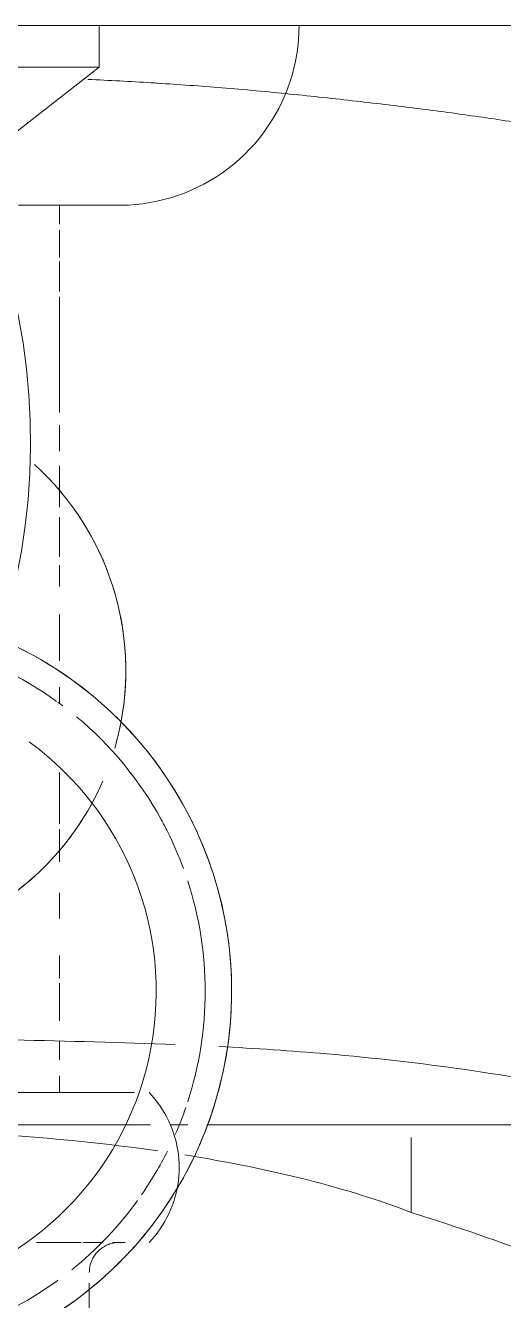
# Model space of a CAD drawing. Header units: millimetres. Extents: x -4000 to 187956, y -58990 to 162485.
# Drawn here: x 159607.6 to 159643.7, y 1802.1 to 1898.5 of the extents above; entities that cross this region are included whole.
import ezdxf

# ---------------------------------------------------------------- set-up
doc = ezdxf.new("R2010")
doc.units = ezdxf.units.MM
doc.layers.add('P-SANR-FIXT', color=6, linetype='Continuous', lineweight=9)

# ---------------------------------------------------------------- blocks, each defined once
blk = doc.blocks.new('C307 - C307-V896-FFS - TANG 1')
at = {"layer": 'P-SANR-FIXT', "color": 254}
for p, q in [((-18.24, 105.726), (-18.24, 95.069)), ((-18.335, 93.596), (-18.311, 93.683)), ((-23.212, 91.475), (-23.001, 91.726)), ((-23.001, 91.726), (-22.779, 91.969)), ((-22.779, 91.969), (-22.768, 91.981)), ((-23.951, 90.392), (-23.783, 90.673)), ((-23.783, 90.673), (-23.603, 90.948)), ((-23.603, 90.948), (-23.413, 91.216)), ((-23.413, 91.216), (-23.212, 91.475)), ((-24.388, 89.509), (-24.254, 89.809)), ((-24.254, 89.809), (-24.109, 90.103)), ((-24.109, 90.103), (-23.951, 90.392)), ((-24.715, 88.581), (-24.618, 88.895)), ((-24.618, 88.895), (-24.509, 89.204)), ((-24.509, 89.204), (-24.388, 89.509)), ((-24.929, 87.62), (-24.87, 87.943)), ((-24.87, 87.943), (-24.799, 88.264)), ((-24.799, 88.264), (-24.715, 88.581)), ((-25.007, 86.968), (-24.974, 87.295)), ((-24.974, 87.295), (-24.929, 87.62)), ((-45.612, 83.089), (-73.045, 83.089)), ((-27.158, 83.089), (-45.612, 83.089)), ((-24.393, 83.089), (-25.682, 83.089)), ((-20.059, 83.089), (-22.823, 83.089)), ((-8.258, 83.089), (-20.059, 83.089)), ((-15.976, 36.418), (-15.976, 33.272)), ((-15.976, 32.174), (-15.976, 30.203)), ((-15.976, 29.239), (-15.976, 20.497)), ((-15.976, 20.098), (-15.976, 17.832)), ((-15.976, 17.532), (-15.976, 15.478)), ((-15.976, 15.009), (-15.976, 13.585)), ((-22.276, 13.469), (-21.736, 13.529)), ((-21.736, 13.529), (-21.194, 13.567)), ((-20.651, 13.584), (-20.504, 13.585)), ((-20.504, 13.585), (-20.487, 13.585)), ((-20.477, 13.585), (-20.503, 13.585)), ((-20.487, 13.585), (-20.438, 13.585)), ((-20.419, 13.585), (-20.477, 13.585)), ((-20.438, 13.585), (-20.356, 13.585)), ((-20.329, 13.585), (-20.419, 13.585)), ((-20.356, 13.585), (-20.242, 13.585)), ((-20.206, 13.585), (-20.329, 13.585)), ((-20.242, 13.585), (-20.095, 13.585)), ((-20.05, 13.585), (-20.206, 13.585)), ((-20.095, 13.585), (-19.916, 13.585)), ((-19.862, 13.585), (-20.05, 13.585)), ((-19.916, 13.585), (-19.705, 13.585)), ((-19.643, 13.585), (-19.862, 13.585)), ((-19.705, 13.585), (-19.463, 13.585)), ((-19.392, 13.585), (-19.643, 13.585)), ((-19.463, 13.585), (-19.19, 13.585)), ((-19.11, 13.585), (-19.392, 13.585)), ((-19.19, 13.585), (-18.885, 13.585)), ((-18.798, 13.585), (-19.11, 13.585)), ((-18.885, 13.585), (-18.551, 13.585)), ((-18.456, 13.585), (-18.798, 13.585)), ((-18.551, 13.585), (-18.187, 13.585)), ((-18.084, 13.585), (-18.456, 13.585)), ((-18.187, 13.585), (-17.794, 13.585)), ((-17.683, 13.585), (-18.084, 13.585)), ((-17.794, 13.585), (-17.372, 13.585)), ((-17.253, 13.585), (-17.683, 13.585)), ((-17.372, 13.585), (-16.923, 13.585)), ((-16.797, 13.585), (-17.253, 13.585)), ((-16.923, 13.585), (-16.446, 13.585)), ((-16.313, 13.585), (-16.797, 13.585)), ((-16.446, 13.585), (-15.943, 13.585)), ((-15.803, 13.585), (-16.313, 13.585)), ((-15.976, 13.585), (-13.154, 13.585)), ((-15.943, 13.585), (-15.415, 13.585)), ((-15.268, 13.585), (-15.803, 13.585)), ((-15.415, 13.585), (-14.862, 13.585)), ((-14.709, 13.585), (-15.268, 13.585)), ((-14.862, 13.585), (-14.285, 13.585)), ((-14.126, 13.585), (-14.709, 13.585)), ((-14.285, 13.585), (-13.686, 13.585)), ((-13.52, 13.585), (-14.126, 13.585)), ((-13.686, 13.585), (-13.064, 13.585)), ((-12.893, 13.585), (-13.52, 13.585)), ((-25.929, 12.455), (-25.426, 12.662)), ((-25.426, 12.662), (-24.916, 12.848)), ((-24.916, 12.848), (-24.399, 13.015)), ((-24.399, 13.015), (-23.875, 13.16)), ((-23.875, 13.16), (-23.346, 13.284)), ((-23.346, 13.284), (-22.813, 13.387)), ((-27.844, 11.431), (-27.381, 11.716)), ((-27.381, 11.716), (-26.907, 11.981)), ((-26.907, 11.981), (-26.423, 12.228)), ((-26.423, 12.228), (-25.929, 12.455)), ((-29.16, 10.47), (-28.734, 10.808)), ((-28.734, 10.808), (-28.295, 11.129)), ((-28.295, 11.129), (-27.844, 11.431)), ((-30.351, 9.359), (-29.969, 9.745)), ((-29.969, 9.745), (-29.571, 10.116)), ((-29.571, 10.116), (-29.16, 10.47)), ((-31.067, 8.542), (-30.717, 8.958)), ((-30.717, 8.958), (-30.351, 9.359)), ((-31.716, 7.671), (-31.4, 8.113)), ((-31.4, 8.113), (-31.067, 8.542)), ((-32.554, 6.273), (-32.293, 6.75)), ((-32.293, 6.75), (-32.014, 7.216)), ((-32.014, 7.216), (-31.716, 7.671)), ((-33.016, 5.29), (-32.795, 5.786)), ((-32.795, 5.786), (-32.554, 6.273)), ((-33.56, 3.754), (-33.399, 4.273)), ((-33.399, 4.273), (-33.218, 4.786)), ((-33.818, 2.699), (-33.699, 3.229)), ((-33.991, 1.626), (-33.915, 2.164)), ((-33.915, 2.164), (-33.818, 2.699)), ((-34.078, 0.543), (-34.045, 1.086)), ((-34.045, 1.086), (-33.991, 1.626)), ((-34.089, 0), (-34.078, 0.543)), ((-34.089, 0), (-29.522, 0)), ((-29.34, 0), (-17.044, 0)), ((-17.044, 0), (-13.657, 0))]:
    blk.add_line(p, q, dxfattribs=at)
at = {"layer": 'P-SANR-FIXT', "color": 90}
for p, q in [((-18.311, 93.683), (-18.29, 93.772)), ((-18.249, 94.04), (-18.243, 94.13)), ((-19.011, 92.543), (-18.944, 92.604)), ((-18.818, 92.734), (-18.759, 92.803)), ((-18.759, 92.803), (-18.703, 92.874)), ((-18.703, 92.874), (-18.649, 92.947)), ((-18.649, 92.947), (-18.599, 93.022)), ((-18.507, 93.178), (-18.466, 93.259)), ((-18.466, 93.259), (-18.428, 93.341)), ((-20.953, 91.981), (-20.019, 91.981)), ((-20.953, 91.981), (-20.019, 91.981)), ((-20.504, 91.981), (-20.413, 91.983)), ((-20.413, 91.983), (-20.323, 91.988)), ((-20.323, 91.988), (-20.233, 91.997)), ((-20.233, 91.997), (-20.143, 92.01)), ((-20.143, 92.01), (-20.054, 92.026)), ((-20.054, 92.026), (-19.966, 92.046)), ((-19.792, 92.096), (-19.706, 92.126)), ((-19.249, 91.981), (-17.753, 91.981)), ((-19.225, 92.377), (-19.152, 92.429)), ((-17.634, 91.981), (-14.262, 91.981)), ((-17.634, 91.981), (-14.262, 91.981)), ((-25.026, 86.641), (-25.007, 86.968)), ((-25.032, 86.312), (-25.026, 86.641)), ((-25.025, 85.984), (-25.032, 86.312)), ((-25.005, 85.657), (-25.025, 85.984)), ((-24.972, 85.33), (-25.005, 85.657)), ((-24.926, 85.005), (-24.972, 85.33)), ((-24.867, 84.682), (-24.926, 85.005)), ((-24.795, 84.362), (-24.867, 84.682)), ((-24.71, 84.045), (-24.795, 84.362)), ((-24.613, 83.731), (-24.71, 84.045)), ((-24.406, 83.089), (-25.692, 83.089)), ((-24.503, 83.422), (-24.613, 83.731)), ((-24.381, 83.117), (-24.503, 83.422)), ((-24.247, 82.817), (-24.381, 83.117)), ((-15.507, 83.089), (-22.855, 83.089)), ((-8.242, 83.089), (-15.079, 83.089)), ((-24.101, 82.523), (-24.247, 82.817)), ((-23.943, 82.235), (-24.101, 82.523)), ((-23.774, 81.954), (-23.943, 82.235)), ((-23.594, 81.68), (-23.774, 81.954)), ((-22.99, 80.903), (-23.201, 81.153)), ((-22.768, 80.66), (-22.99, 80.903)), ((-21.654, 80.66), (-18.63, 80.66)), ((-21.654, 80.66), (-13.383, 80.66)), ((-18.42, 80.66), (-16.729, 80.66)), ((-16.729, 80.66), (-13.735, 80.66)), ((-15.976, 80.66), (-15.976, 79.395)), ((-14.759, 80.66), (-15.976, 80.66)), ((-11.296, 80.66), (-15.976, 80.66)), ((-15.976, 78.191), (-15.976, 76.778)), ((-15.976, 75.238), (-15.976, 72.389)), ((-15.976, 72.015), (-15.976, 70.284)), ((-15.976, 67.495), (-15.976, 65.552)), ((-15.976, 63.203), (-15.976, 60.74)), ((-15.976, 60.332), (-15.976, 56.458)), ((-15.976, 51.283), (-15.976, 50.011)), ((-15.976, 48.012), (-15.976, 44.516)), ((-15.976, 42.403), (-15.976, 40.802)), ((-15.976, 40.17), (-15.976, 37.168)), ((-21.194, 13.567), (-20.651, 13.584)), ((-15.976, 13.585), (-13.283, 13.585)), ((-22.813, 13.387), (-22.276, 13.469)), ((-33.218, 4.786), (-33.016, 5.29)), ((-33.699, 3.229), (-33.56, 3.754)), ((-34.089, 0), (-29.522, 0)), ((-29.34, 0), (-25.777, 0)), ((-23.519, 0), (-25, 0)), ((-23.519, 0), (-25, 0)), ((-24.104, 0), (-22.398, 0)), ((-21.651, 0), (-23.463, 0)), ((-21.651, 0), (-23.463, 0)), ((-21.156, 0), (-17.823, 0)), ((-17.678, 0), (-20.662, 0)), ((-17.678, 0), (-20.662, 0)), ((-13.492, 0), (-17.103, 0)), ((-13.492, 0), (-17.103, 0)), ((-17.044, 0), (-13.657, 0)), ((-13.657, 0), (-10.568, 0))]:
    blk.add_line(p, q, dxfattribs=at)
at = {"layer": 'P-SANR-FIXT', "color": 253}
for p, q in [((-42.56, 84.052), (-42.56, 89.707)), ((-42.56, 83.089), (-76.707, 83.089)), ((-27.134, 83.089), (-42.56, 83.089)), ((-13.418, 3.149), (-18.977, 3.149))]:
    blk.add_line(p, q, dxfattribs=at)
at = {"layer": 'P-SANR-FIXT', "color": 250}
for p, q in [((-11.5, 9), (-18.977, 3.149)), ((-18.977, 3.149), (-18.977, 0)), ((0, 3.149), (-18.977, 3.149)), ((-18.977, 0), (0, 0))]:
    blk.add_line(p, q, dxfattribs=at)
at = {"layer": 'P-SANR-FIXT', "color": 250, "flags": 128}
for points in [[(-16.375, 96.935), (-17.319, 96.261), (-18.235, 95.55), (-19.122, 94.802), (-19.979, 94.02), (-20.803, 93.204), (-21.595, 92.356), (-22.351, 91.477), (-23.072, 90.569), (-23.757, 89.632), (-24.403, 88.669), (-25.01, 87.68), (-25.577, 86.669), (-26.103, 85.635), (-26.587, 84.581), (-27.029, 83.508), (-27.428, 82.419), (-27.782, 81.315), (-28.093, 80.197), (-28.358, 79.068), (-28.578, 77.929), (-28.752, 76.782), (-28.881, 75.629), (-28.963, 74.472), (-28.998, 73.313), (-28.988, 72.153), (-28.931, 70.995), (-28.827, 69.839), (-28.678, 68.689), (-28.482, 67.546), (-28.242, 66.411), (-27.956, 65.287), (-27.625, 64.175), (-27.25, 63.078), (-26.831, 61.996), (-26.37, 60.932), (-25.866, 59.887), (-25.321, 58.863), (-24.735, 57.862), (-24.11, 56.885), (-23.446, 55.933), (-22.745, 55.01), (-22.008, 54.114), (-21.235, 53.249), (-20.428, 52.416), (-19.588, 51.616), (-18.718, 50.849), (-17.817, 50.119), (-16.888, 49.424), (-15.931, 48.768), (-14.95, 48.15), (-13.944, 47.572), (-12.916, 47.035)], [(-8.41, 9), (-9.272, 10.778), (-10.063, 12.59), (-10.781, 14.432), (-11.424, 16.3), (-11.993, 18.194), (-12.485, 20.108), (-12.9, 22.04), (-13.237, 23.988), (-13.497, 25.947), (-13.678, 27.916), (-13.779, 29.889), (-13.802, 31.866), (-13.746, 33.842), (-13.611, 35.814), (-13.397, 37.779), (-13.105, 39.733), (-12.735, 41.675), (-12.287, 43.6), (-11.763, 45.506), (-11.163, 47.389)]]:
    blk.add_lwpolyline(points, dxfattribs=at)
at = {"layer": 'P-SANR-FIXT', "color": 90, "flags": 128}
for points in [[(-18.428, 93.341), (-18.394, 93.425), (-18.362, 93.51), (-18.335, 93.596)], [(-18.29, 93.772), (-18.273, 93.86), (-18.259, 93.95), (-18.249, 94.04)], [(-18.243, 94.13), (-18.24, 94.221), (-18.24, 94.245)], [(-19.152, 92.429), (-19.08, 92.485), (-19.011, 92.543)], [(-18.944, 92.604), (-18.88, 92.668), (-18.818, 92.734)], [(-18.599, 93.022), (-18.551, 93.099), (-18.507, 93.178)], [(-19.966, 92.046), (-19.878, 92.069), (-19.792, 92.096)], [(-19.706, 92.126), (-19.622, 92.16), (-19.539, 92.197)], [(-19.539, 92.197), (-19.458, 92.237), (-19.379, 92.28), (-19.301, 92.327), (-19.225, 92.377)], [(-23.201, 81.153), (-23.403, 81.413), (-23.594, 81.68)]]:
    blk.add_lwpolyline(points, dxfattribs=at)
at = {"layer": 'P-SANR-FIXT', "color": 253}
for centre, radius, start, end in [((0, 73), 27, 90, 122.10475), ((0, 73), 23.297, 104.79591, 234), ((0, 73), 29, 134.18688, 147.52805), ((0, 73), 27, 128.79821, 144.18205), ((0, 73), 29, 148.62256, 154.79758), ((0, 73), 27, 145.26188, 153.43748), ((0, 73), 29, 156.42215, 166.56421), ((0, 73), 27, 156.36795, 161.01278), ((0, 73), 27, 162, 198), ((0, 73), 29, 167.29067, 185.50917), ((0, 73), 29, 186.50392, 191.77837), ((0, 48.75), 21, 119.95676, 156.54666), ((0, 73), 27, 200.13527, 206.56252), ((0, 73), 29, 205.7174, 212.47195), ((0, 73), 27, 208.73654, 230.19717), ((0, 73), 29, 218.09325, 225.41038), ((0, 48.75), 21, 163.73654, 167.73827), ((0, 73), 27, 234.26754, 254.69536)]:
    blk.add_arc(centre, radius, start, end, dxfattribs=at)
at = {"layer": 'P-SANR-FIXT', "color": 250}
for centre, radius, start, end in [((0, 73), 29, 123.07299, 132.21168), ((0, 73), 27, 122.10475, 126), ((0, 73), 29, 191.77837, 205.7174), ((0, 73), 29, 214.30742, 218.09325), ((0, 48.75), 21, 167.73827, 227.82889), ((0, 73), 29, 225.41038, 246.41088)]:
    blk.add_arc(centre, radius, start, end, dxfattribs=at)
at = {"layer": 'P-SANR-FIXT', "color": 90}
for start, end in [(126, 143.51663), (144.67601, 156.13364), (197.60378, 198)]:
    blk.add_arc((0, 48.75), 21, start, end, dxfattribs=at)
at = {"layer": 'P-SANR-FIXT', "color": 254}
for centre, radius, start, end in [((0, 73), 27, 206.56252, 208.73654), ((0, 48.75), 21, 167.73827, 178.38339), ((0, 73), 27, 233.03901, 234), ((0, 48.75), 21, 180, 197.60378), ((0, 48.75), 21, 200.65336, 227.03458)]:
    blk.add_arc(centre, radius, start, end, dxfattribs=at)
at = {"layer": 'P-SANR-FIXT', "color": 250}
for points, knots in [([(-119.281, 157.53), (-115.966, 146.845), (-106.161, 127.436), (-84.838, 108.521), (-62.347, 96.734), (-49.425, 91.873), (-42.56, 89.707)], [0, 0, 0, 0, 0.333333, 0.666667, 0.833333, 1, 1, 1, 1]), ([(-28.028, 77.176), (-30.798, 77.313), (-37.165, 77.743), (-46.829, 78.829), (-56.425, 80.553), (-61.942, 82.05), (-64.5, 82.899)], [-0.9360877, -0.9360877, -0.9360877, -0.9360877, -0.75, -0.5, -0.25, 0, 0, 0, 0]), ([(-23.372, 4.357), (-25.02, 4.461), (-28.417, 4.706), (-33.432, 5.166), (-37.602, 5.618), (-40.864, 6.004), (-44.081, 6.399), (-47.997, 6.927), (-52.535, 7.633), (-56.941, 8.397), (-61.248, 9.203), (-65.448, 10.056), (-70.877, 11.275), (-85.281, 14.901), (-106.179, 22.375), (-129.304, 35.807), (-141.715, 47.207), (-147.158, 53.548)], [-0.8979176, -0.8979176, -0.8979176, -0.8979176, -0.875, -0.85, -0.825, -0.8125, -0.8, -0.775, -0.75, -0.725, -0.7, -0.675, -0.65, -0.6, -0.4, -0.2, 0, 0, 0, 0]), ([(-105.935, 0), (-104.576, 0), (-99.721, 0), (-86.209, 0), (-71.424, 0), (-60.368, 0), (-56.114, 0), (-52.773, 0), (-49.305, 0), (-45.718, 0), (-42.599, 0), (-40.014, 0), (-38.024, 0), (-35.989, 0), (-33.224, 0), (-29.661, 0), (-25.948, 0), (-22.881, 0), (-20.53, 0), (-18.13, 0), (-15.872, 0), (-14.404, 0), (-13.761, 0)], [-1, -1, -1, -1, -0.8, -0.6, -0.4, -0.35, -0.325, -0.3, -0.275, -0.25, -0.225, -0.2125, -0.2, -0.1875, -0.175, -0.15, -0.125, -0.1125, -0.1, -0.0875, -0.075, -0.0653852, -0.0653852, -0.0653852, -0.0653852]), ([(-105.935, 0), (-104.576, 0), (-99.721, 0), (-86.209, 0), (-71.424, 0), (-60.368, 0), (-56.114, 0), (-52.773, 0), (-49.305, 0), (-45.718, 0), (-42.599, 0), (-40.014, 0), (-38.024, 0), (-35.989, 0), (-33.224, 0), (-29.661, 0), (-25.948, 0), (-22.881, 0), (-20.53, 0), (-18.13, 0), (-15.872, 0), (-14.404, 0), (-13.761, 0)], [-1, -1, -1, -1, -0.8, -0.6, -0.4, -0.35, -0.325, -0.3, -0.275, -0.25, -0.225, -0.2125, -0.2, -0.1875, -0.175, -0.15, -0.125, -0.1125, -0.1, -0.0875, -0.075, -0.0653852, -0.0653852, -0.0653852, -0.0653852])]:
    blk.add_open_spline(points, degree=3, knots=knots, dxfattribs=at)
for points in [[(-42.56, 89.707), (-37.766, 87.859), (-31.945, 86.405), (-25.469, 85.369)], [(-18.14, 4.07), (-19.755, 4.147), (-21.349, 4.232), (-22.922, 4.329)]]:
    blk.add_open_spline(points, degree=3, dxfattribs=at)
at = {"layer": 'P-SANR-FIXT', "color": 253}
for points in [[(-23.413, 85.057), (-18.615, 84.369), (-13.494, 83.902), (-8.261, 83.663)], [(-24.727, 77.033), (-20.668, 76.877), (-16.614, 76.758), (-12.564, 76.677)], [(-22.922, 4.329), (-23.072, 4.338), (-23.222, 4.347), (-23.372, 4.357)], [(-13.761, 0), (-12.733, 0), (-11.692, 0), (-10.64, 0)], [(-13.761, 0), (-12.733, 0), (-11.692, 0), (-10.64, 0)]]:
    blk.add_open_spline(points, degree=3, dxfattribs=at)
at = {"layer": 'P-SANR-FIXT', "color": 254}
for points, knots in [([(-44.031, 0), (-45.278, 0), (-48.555, 0), (-53.729, 0), (-58.654, 0), (-61.538, 0), (-62.6, 0)], [-0.7777778, -0.7777778, -0.7777778, -0.7777778, -0.7569444, -0.7222222, -0.6875, -0.6666667, -0.6666667, -0.6666667, -0.6666667]), ([(-44.031, 0), (-45.278, 0), (-48.555, 0), (-53.729, 0), (-58.654, 0), (-61.538, 0), (-62.6, 0)], [-0.7777778, -0.7777778, -0.7777778, -0.7777778, -0.7569444, -0.7222222, -0.6875, -0.6666667, -0.6666667, -0.6666667, -0.6666667]), ([(-22.8, 0), (-24.638, 0), (-28.745, 0), (-35.048, 0), (-40.265, 0), (-43.2, 0), (-44.031, 0)], [-0.8888889, -0.8888889, -0.8888889, -0.8888889, -0.8611111, -0.8263889, -0.7916667, -0.7777778, -0.7777778, -0.7777778, -0.7777778]), ([(-22.8, 0), (-24.638, 0), (-28.745, 0), (-35.048, 0), (-40.265, 0), (-43.2, 0), (-44.031, 0)], [-0.8888889, -0.8888889, -0.8888889, -0.8888889, -0.8611111, -0.8263889, -0.7916667, -0.7777778, -0.7777778, -0.7777778, -0.7777778]), ([(-13.608, 0), (-13.883, 0), (-16.986, 0), (-20.043, 0), (-22.8, 0)], [-0.93459979, -0.93459979, -0.93459979, -0.93459979, -0.93055556, -0.88888889, -0.88888889, -0.88888889, -0.88888889]), ([(-13.608, 0), (-13.883, 0), (-16.986, 0), (-20.043, 0), (-22.8, 0)], [-0.93459979, -0.93459979, -0.93459979, -0.93459979, -0.93055556, -0.88888889, -0.88888889, -0.88888889, -0.88888889])]:
    blk.add_open_spline(points, degree=3, knots=knots, dxfattribs=at)
at = {"layer": 'P-SANR-FIXT', "color": 90}
blk.add_open_spline([(-10.455, 0), (-11.511, 0), (-12.562, 0), (-13.608, 0)], degree=3, dxfattribs=at)
blk.add_open_spline([(-10.455, 0), (-11.511, 0), (-12.562, 0), (-13.608, 0)], degree=3, dxfattribs=at)
blk = doc.blocks.new('C307 - C307-V949-FFS - TANG 1')
at = {"layer": 'P-SANR-FIXT', "color": 254}
for p, q in [((-18.24, 105.726), (-18.24, 95.069)), ((-18.335, 93.596), (-18.311, 93.683)), ((-23.212, 91.475), (-23.001, 91.726)), ((-23.001, 91.726), (-22.779, 91.969)), ((-22.779, 91.969), (-22.768, 91.981)), ((-23.951, 90.392), (-23.783, 90.673)), ((-23.783, 90.673), (-23.603, 90.948)), ((-23.603, 90.948), (-23.413, 91.216)), ((-23.413, 91.216), (-23.212, 91.475)), ((-24.388, 89.509), (-24.254, 89.809)), ((-24.254, 89.809), (-24.109, 90.103)), ((-24.109, 90.103), (-23.951, 90.392)), ((-24.715, 88.581), (-24.618, 88.895)), ((-24.618, 88.895), (-24.509, 89.204)), ((-24.509, 89.204), (-24.388, 89.509)), ((-24.929, 87.62), (-24.87, 87.943)), ((-24.87, 87.943), (-24.799, 88.264)), ((-24.799, 88.264), (-24.715, 88.581)), ((-25.007, 86.968), (-24.974, 87.295)), ((-24.974, 87.295), (-24.929, 87.62)), ((-45.612, 83.089), (-73.045, 83.089)), ((-27.158, 83.089), (-45.612, 83.089)), ((-24.393, 83.089), (-25.682, 83.089)), ((-20.059, 83.089), (-22.823, 83.089)), ((-8.258, 83.089), (-20.059, 83.089)), ((-15.976, 36.418), (-15.976, 33.272)), ((-15.976, 32.174), (-15.976, 30.203)), ((-15.976, 29.239), (-15.976, 20.497)), ((-15.976, 20.098), (-15.976, 17.832)), ((-15.976, 17.532), (-15.976, 15.478)), ((-15.976, 15.009), (-15.976, 13.585)), ((-22.276, 13.469), (-21.736, 13.529)), ((-21.736, 13.529), (-21.194, 13.567)), ((-20.651, 13.584), (-20.504, 13.585)), ((-20.504, 13.585), (-20.487, 13.585)), ((-20.477, 13.585), (-20.503, 13.585)), ((-20.487, 13.585), (-20.438, 13.585)), ((-20.419, 13.585), (-20.477, 13.585)), ((-20.438, 13.585), (-20.356, 13.585)), ((-20.329, 13.585), (-20.419, 13.585)), ((-20.356, 13.585), (-20.242, 13.585)), ((-20.206, 13.585), (-20.329, 13.585)), ((-20.242, 13.585), (-20.095, 13.585)), ((-20.05, 13.585), (-20.206, 13.585)), ((-20.095, 13.585), (-19.916, 13.585)), ((-19.862, 13.585), (-20.05, 13.585)), ((-19.916, 13.585), (-19.705, 13.585)), ((-19.643, 13.585), (-19.862, 13.585)), ((-19.705, 13.585), (-19.463, 13.585)), ((-19.392, 13.585), (-19.643, 13.585)), ((-19.463, 13.585), (-19.19, 13.585)), ((-19.11, 13.585), (-19.392, 13.585)), ((-19.19, 13.585), (-18.885, 13.585)), ((-18.798, 13.585), (-19.11, 13.585)), ((-18.885, 13.585), (-18.551, 13.585)), ((-18.456, 13.585), (-18.798, 13.585)), ((-18.551, 13.585), (-18.187, 13.585)), ((-18.084, 13.585), (-18.456, 13.585)), ((-18.187, 13.585), (-17.794, 13.585)), ((-17.683, 13.585), (-18.084, 13.585)), ((-17.794, 13.585), (-17.372, 13.585)), ((-17.253, 13.585), (-17.683, 13.585)), ((-17.372, 13.585), (-16.923, 13.585)), ((-16.797, 13.585), (-17.253, 13.585)), ((-16.923, 13.585), (-16.446, 13.585)), ((-16.313, 13.585), (-16.797, 13.585)), ((-16.446, 13.585), (-15.943, 13.585)), ((-15.803, 13.585), (-16.313, 13.585)), ((-15.976, 13.585), (-13.154, 13.585)), ((-15.943, 13.585), (-15.415, 13.585)), ((-15.268, 13.585), (-15.803, 13.585)), ((-15.415, 13.585), (-14.862, 13.585)), ((-14.709, 13.585), (-15.268, 13.585)), ((-14.862, 13.585), (-14.285, 13.585)), ((-14.126, 13.585), (-14.709, 13.585)), ((-14.285, 13.585), (-13.686, 13.585)), ((-13.52, 13.585), (-14.126, 13.585)), ((-13.686, 13.585), (-13.064, 13.585)), ((-12.893, 13.585), (-13.52, 13.585)), ((-25.929, 12.455), (-25.426, 12.662)), ((-25.426, 12.662), (-24.916, 12.848)), ((-24.916, 12.848), (-24.399, 13.015)), ((-24.399, 13.015), (-23.875, 13.16)), ((-23.875, 13.16), (-23.346, 13.284)), ((-23.346, 13.284), (-22.813, 13.387)), ((-27.844, 11.431), (-27.381, 11.716)), ((-27.381, 11.716), (-26.907, 11.981)), ((-26.907, 11.981), (-26.423, 12.228)), ((-26.423, 12.228), (-25.929, 12.455)), ((-29.16, 10.47), (-28.734, 10.808)), ((-28.734, 10.808), (-28.295, 11.129)), ((-28.295, 11.129), (-27.844, 11.431)), ((-30.351, 9.359), (-29.969, 9.745)), ((-29.969, 9.745), (-29.571, 10.116)), ((-29.571, 10.116), (-29.16, 10.47)), ((-31.067, 8.542), (-30.717, 8.958)), ((-30.717, 8.958), (-30.351, 9.359)), ((-31.716, 7.671), (-31.4, 8.113)), ((-31.4, 8.113), (-31.067, 8.542)), ((-32.554, 6.273), (-32.293, 6.75)), ((-32.293, 6.75), (-32.014, 7.216)), ((-32.014, 7.216), (-31.716, 7.671)), ((-33.016, 5.29), (-32.795, 5.786)), ((-32.795, 5.786), (-32.554, 6.273)), ((-33.56, 3.754), (-33.399, 4.273)), ((-33.399, 4.273), (-33.218, 4.786)), ((-33.818, 2.699), (-33.699, 3.229)), ((-33.991, 1.626), (-33.915, 2.164)), ((-33.915, 2.164), (-33.818, 2.699)), ((-34.078, 0.543), (-34.045, 1.086)), ((-34.045, 1.086), (-33.991, 1.626)), ((-34.089, 0), (-34.078, 0.543)), ((-34.089, 0), (-29.522, 0)), ((-29.34, 0), (-17.044, 0)), ((-17.044, 0), (-13.657, 0))]:
    blk.add_line(p, q, dxfattribs=at)
at = {"layer": 'P-SANR-FIXT', "color": 90}
for p, q in [((-18.394, 93.425), (-18.362, 93.51)), ((-18.362, 93.51), (-18.335, 93.596)), ((-18.311, 93.683), (-18.29, 93.772)), ((-18.29, 93.772), (-18.273, 93.86)), ((-18.273, 93.86), (-18.259, 93.95)), ((-18.259, 93.95), (-18.249, 94.04)), ((-18.249, 94.04), (-18.243, 94.13)), ((-18.243, 94.13), (-18.24, 94.221)), ((-18.24, 94.221), (-18.24, 94.245)), ((-19.08, 92.485), (-19.011, 92.543)), ((-19.011, 92.543), (-18.944, 92.604)), ((-18.944, 92.604), (-18.88, 92.668)), ((-18.88, 92.668), (-18.818, 92.734)), ((-18.818, 92.734), (-18.759, 92.803)), ((-18.759, 92.803), (-18.703, 92.874)), ((-18.703, 92.874), (-18.649, 92.947)), ((-18.649, 92.947), (-18.599, 93.022)), ((-18.599, 93.022), (-18.551, 93.099)), ((-18.551, 93.099), (-18.507, 93.178)), ((-18.507, 93.178), (-18.466, 93.259)), ((-18.466, 93.259), (-18.428, 93.341)), ((-18.428, 93.341), (-18.394, 93.425)), ((-20.953, 91.981), (-20.019, 91.981)), ((-20.953, 91.981), (-20.019, 91.981)), ((-20.504, 91.981), (-20.413, 91.983)), ((-20.413, 91.983), (-20.323, 91.988)), ((-20.323, 91.988), (-20.233, 91.997)), ((-20.233, 91.997), (-20.143, 92.01)), ((-20.143, 92.01), (-20.054, 92.026)), ((-20.054, 92.026), (-19.966, 92.046)), ((-19.966, 92.046), (-19.878, 92.069)), ((-19.878, 92.069), (-19.792, 92.096)), ((-19.792, 92.096), (-19.706, 92.126)), ((-19.706, 92.126), (-19.622, 92.16)), ((-19.622, 92.16), (-19.539, 92.197)), ((-19.539, 92.197), (-19.458, 92.237)), ((-19.458, 92.237), (-19.379, 92.28)), ((-19.379, 92.28), (-19.301, 92.327)), ((-19.301, 92.327), (-19.225, 92.377)), ((-19.249, 91.981), (-17.753, 91.981)), ((-19.225, 92.377), (-19.152, 92.429)), ((-19.152, 92.429), (-19.08, 92.485)), ((-17.634, 91.981), (-14.262, 91.981)), ((-17.634, 91.981), (-14.262, 91.981)), ((-25.026, 86.641), (-25.007, 86.968)), ((-25.005, 85.657), (-25.025, 85.984)), ((-24.972, 85.33), (-25.005, 85.657)), ((-24.926, 85.005), (-24.972, 85.33)), ((-24.613, 83.731), (-24.71, 84.045)), ((-24.406, 83.089), (-25.692, 83.089)), ((-24.503, 83.422), (-24.613, 83.731)), ((-24.381, 83.117), (-24.503, 83.422)), ((-24.247, 82.817), (-24.381, 83.117)), ((-15.507, 83.089), (-22.855, 83.089)), ((-8.242, 83.089), (-15.079, 83.089)), ((-24.101, 82.523), (-24.247, 82.817)), ((-23.943, 82.235), (-24.101, 82.523)), ((-23.774, 81.954), (-23.943, 82.235)), ((-23.594, 81.68), (-23.774, 81.954)), ((-23.403, 81.413), (-23.594, 81.68)), ((-23.201, 81.153), (-23.403, 81.413)), ((-22.99, 80.903), (-23.201, 81.153)), ((-22.768, 80.66), (-22.99, 80.903)), ((-21.654, 80.66), (-18.63, 80.66)), ((-21.654, 80.66), (-13.383, 80.66)), ((-18.42, 80.66), (-16.729, 80.66)), ((-16.729, 80.66), (-13.735, 80.66)), ((-15.976, 80.66), (-15.976, 79.395)), ((-14.759, 80.66), (-15.976, 80.66)), ((-11.296, 80.66), (-15.976, 80.66)), ((-15.976, 78.191), (-15.976, 76.778)), ((-15.976, 75.238), (-15.976, 72.389)), ((-15.976, 72.015), (-15.976, 70.284)), ((-15.976, 67.495), (-15.976, 65.552)), ((-15.976, 63.203), (-15.976, 60.74)), ((-15.976, 60.332), (-15.976, 56.458)), ((-15.976, 51.283), (-15.976, 50.011)), ((-15.976, 48.012), (-15.976, 44.516)), ((-15.976, 42.403), (-15.976, 40.802)), ((-15.976, 40.17), (-15.976, 37.168)), ((-21.194, 13.567), (-20.651, 13.584)), ((-15.976, 13.585), (-13.283, 13.585)), ((-22.813, 13.387), (-22.276, 13.469)), ((-33.218, 4.786), (-33.016, 5.29)), ((-33.699, 3.229), (-33.56, 3.754)), ((-34.089, 0), (-29.522, 0)), ((-29.34, 0), (-25.777, 0)), ((-24.148, 0), (-25, 0)), ((-24.148, 0), (-25, 0)), ((-23.519, 0), (-24.148, 0)), ((-23.519, 0), (-24.148, 0)), ((-24.104, 0), (-22.398, 0)), ((-21.651, 0), (-23.463, 0)), ((-21.651, 0), (-23.463, 0)), ((-21.156, 0), (-17.823, 0)), ((-17.678, 0), (-20.662, 0)), ((-17.678, 0), (-20.662, 0)), ((-13.492, 0), (-17.103, 0)), ((-13.492, 0), (-17.103, 0)), ((-17.044, 0), (-13.657, 0)), ((-13.657, 0), (-10.568, 0))]:
    blk.add_line(p, q, dxfattribs=at)
at = {"layer": 'P-SANR-FIXT', "color": 253}
for p, q in [((-42.56, 84.052), (-42.56, 89.707)), ((-42.56, 83.089), (-76.707, 83.089)), ((-27.134, 83.089), (-42.56, 83.089)), ((-13.418, 3.149), (-18.977, 3.149))]:
    blk.add_line(p, q, dxfattribs=at)
at = {"layer": 'P-SANR-FIXT', "color": 250}
for p, q in [((-11.5, 9), (-18.977, 3.149)), ((-18.977, 3.149), (-18.977, 0)), ((0, 3.149), (-18.977, 3.149)), ((-18.977, 0), (0, 0))]:
    blk.add_line(p, q, dxfattribs=at)
at = {"layer": 'P-SANR-FIXT', "color": 250, "flags": 128}
for points in [[(-16.375, 96.935), (-17.319, 96.261), (-18.235, 95.55), (-19.122, 94.802), (-19.979, 94.02), (-20.803, 93.204), (-21.595, 92.356), (-22.351, 91.477), (-23.072, 90.569), (-23.757, 89.632), (-24.403, 88.669), (-25.01, 87.68), (-25.577, 86.669), (-26.103, 85.635), (-26.587, 84.581), (-27.029, 83.508), (-27.428, 82.419), (-27.782, 81.315), (-28.093, 80.197), (-28.358, 79.068), (-28.578, 77.929), (-28.752, 76.782), (-28.881, 75.629), (-28.963, 74.472), (-28.998, 73.313), (-28.988, 72.153), (-28.931, 70.995), (-28.827, 69.839), (-28.678, 68.689), (-28.482, 67.546), (-28.242, 66.411), (-27.956, 65.287), (-27.625, 64.175), (-27.25, 63.078), (-26.831, 61.996), (-26.37, 60.932), (-25.866, 59.887), (-25.321, 58.863), (-24.735, 57.862), (-24.11, 56.885), (-23.446, 55.933), (-22.745, 55.01), (-22.008, 54.114), (-21.235, 53.249), (-20.428, 52.416), (-19.588, 51.616), (-18.718, 50.849), (-17.817, 50.119), (-16.888, 49.424), (-15.931, 48.768), (-14.95, 48.15), (-13.944, 47.572), (-12.916, 47.035)], [(-8.41, 9), (-9.272, 10.778), (-10.063, 12.59), (-10.781, 14.432), (-11.424, 16.3), (-11.993, 18.194), (-12.485, 20.108), (-12.9, 22.04), (-13.237, 23.988), (-13.497, 25.947), (-13.678, 27.916), (-13.779, 29.889), (-13.802, 31.866), (-13.746, 33.842), (-13.611, 35.814), (-13.397, 37.779), (-13.105, 39.733), (-12.735, 41.675), (-12.287, 43.6), (-11.763, 45.506), (-11.163, 47.389)]]:
    blk.add_lwpolyline(points, dxfattribs=at)
at = {"layer": 'P-SANR-FIXT', "color": 90, "flags": 128}
for points in [[(-25.025, 85.984), (-25.032, 86.312), (-25.026, 86.641)], [(-24.71, 84.045), (-24.795, 84.362), (-24.867, 84.682), (-24.926, 85.005)]]:
    blk.add_lwpolyline(points, dxfattribs=at)
at = {"layer": 'P-SANR-FIXT', "color": 253}
for centre, radius, start, end in [((0, 73), 27, 90, 122.10475), ((0, 73), 23.297, 104.79591, 234), ((0, 73), 29, 134.18688, 147.52805), ((0, 73), 27, 128.79821, 144.18205), ((0, 73), 29, 148.62256, 154.79758), ((0, 73), 27, 145.26188, 153.43748), ((0, 73), 29, 156.42215, 166.56421), ((0, 73), 27, 156.36795, 161.01278), ((0, 73), 27, 162, 198), ((0, 73), 29, 167.29067, 185.50917), ((0, 73), 29, 186.50392, 191.77837), ((0, 48.75), 21, 119.95676, 156.54666), ((0, 73), 27, 200.13527, 206.56252), ((0, 73), 29, 205.7174, 212.47195), ((0, 73), 27, 208.73654, 230.19717), ((0, 73), 29, 218.09325, 225.41038), ((0, 48.75), 21, 163.73654, 167.73827), ((0, 73), 27, 234.26754, 254.69536)]:
    blk.add_arc(centre, radius, start, end, dxfattribs=at)
at = {"layer": 'P-SANR-FIXT', "color": 250}
for centre, radius, start, end in [((0, 73), 29, 123.07299, 132.21168), ((0, 73), 27, 122.10475, 126), ((0, 73), 29, 191.77837, 205.7174), ((0, 73), 29, 214.30742, 218.09325), ((0, 48.75), 21, 167.73827, 227.82889), ((0, 73), 29, 225.41038, 246.41088)]:
    blk.add_arc(centre, radius, start, end, dxfattribs=at)
at = {"layer": 'P-SANR-FIXT', "color": 90}
for start, end in [(126, 143.51663), (144.67601, 156.13364), (197.60378, 198)]:
    blk.add_arc((0, 48.75), 21, start, end, dxfattribs=at)
at = {"layer": 'P-SANR-FIXT', "color": 254}
for centre, radius, start, end in [((0, 73), 27, 206.56252, 208.73654), ((0, 48.75), 21, 167.73827, 178.38339), ((0, 73), 27, 233.03901, 234), ((0, 48.75), 21, 180, 197.60378), ((0, 48.75), 21, 200.65336, 227.03458)]:
    blk.add_arc(centre, radius, start, end, dxfattribs=at)
at = {"layer": 'P-SANR-FIXT', "color": 250}
for points, knots in [([(-119.281, 157.53), (-115.966, 146.845), (-106.161, 127.436), (-84.838, 108.521), (-62.347, 96.734), (-49.425, 91.873), (-42.56, 89.707)], [0, 0, 0, 0, 0.333333, 0.666667, 0.833333, 1, 1, 1, 1]), ([(-28.028, 77.176), (-30.798, 77.313), (-37.165, 77.743), (-46.829, 78.829), (-56.425, 80.553), (-61.942, 82.05), (-64.5, 82.899)], [-0.9360877, -0.9360877, -0.9360877, -0.9360877, -0.75, -0.5, -0.25, 0, 0, 0, 0]), ([(-23.372, 4.357), (-25.02, 4.461), (-28.417, 4.706), (-33.432, 5.166), (-37.602, 5.618), (-40.864, 6.004), (-44.081, 6.399), (-47.997, 6.927), (-52.535, 7.633), (-56.941, 8.397), (-61.248, 9.203), (-65.448, 10.056), (-70.877, 11.275), (-85.281, 14.901), (-106.179, 22.375), (-129.304, 35.807), (-141.715, 47.207), (-147.158, 53.548)], [-0.8979176, -0.8979176, -0.8979176, -0.8979176, -0.875, -0.85, -0.825, -0.8125, -0.8, -0.775, -0.75, -0.725, -0.7, -0.675, -0.65, -0.6, -0.4, -0.2, 0, 0, 0, 0]), ([(-105.935, 0), (-104.576, 0), (-99.721, 0), (-86.209, 0), (-71.424, 0), (-60.368, 0), (-56.114, 0), (-52.773, 0), (-49.305, 0), (-45.718, 0), (-42.599, 0), (-40.014, 0), (-38.024, 0), (-35.989, 0), (-33.224, 0), (-29.661, 0), (-25.948, 0), (-22.881, 0), (-20.53, 0), (-18.13, 0), (-15.872, 0), (-14.404, 0), (-13.761, 0)], [-1, -1, -1, -1, -0.8, -0.6, -0.4, -0.35, -0.325, -0.3, -0.275, -0.25, -0.225, -0.2125, -0.2, -0.1875, -0.175, -0.15, -0.125, -0.1125, -0.1, -0.0875, -0.075, -0.0653852, -0.0653852, -0.0653852, -0.0653852]), ([(-105.935, 0), (-104.576, 0), (-99.721, 0), (-86.209, 0), (-71.424, 0), (-60.368, 0), (-56.114, 0), (-52.773, 0), (-49.305, 0), (-45.718, 0), (-42.599, 0), (-40.014, 0), (-38.024, 0), (-35.989, 0), (-33.224, 0), (-29.661, 0), (-25.948, 0), (-22.881, 0), (-20.53, 0), (-18.13, 0), (-15.872, 0), (-14.404, 0), (-13.761, 0)], [-1, -1, -1, -1, -0.8, -0.6, -0.4, -0.35, -0.325, -0.3, -0.275, -0.25, -0.225, -0.2125, -0.2, -0.1875, -0.175, -0.15, -0.125, -0.1125, -0.1, -0.0875, -0.075, -0.0653852, -0.0653852, -0.0653852, -0.0653852])]:
    blk.add_open_spline(points, degree=3, knots=knots, dxfattribs=at)
for points in [[(-42.56, 89.707), (-37.766, 87.859), (-31.945, 86.405), (-25.469, 85.369)], [(-18.14, 4.07), (-19.755, 4.147), (-21.349, 4.232), (-22.922, 4.329)]]:
    blk.add_open_spline(points, degree=3, dxfattribs=at)
at = {"layer": 'P-SANR-FIXT', "color": 253}
for points in [[(-23.413, 85.057), (-18.615, 84.369), (-13.494, 83.902), (-8.261, 83.663)], [(-24.727, 77.033), (-20.668, 76.877), (-16.614, 76.758), (-12.564, 76.677)], [(-22.922, 4.329), (-23.072, 4.338), (-23.222, 4.347), (-23.372, 4.357)], [(-13.761, 0), (-12.733, 0), (-11.692, 0), (-10.64, 0)], [(-13.761, 0), (-12.733, 0), (-11.692, 0), (-10.64, 0)]]:
    blk.add_open_spline(points, degree=3, dxfattribs=at)
at = {"layer": 'P-SANR-FIXT', "color": 254}
for points, knots in [([(-44.031, 0), (-45.278, 0), (-48.555, 0), (-53.729, 0), (-58.654, 0), (-61.538, 0), (-62.6, 0)], [-0.7777778, -0.7777778, -0.7777778, -0.7777778, -0.7569444, -0.7222222, -0.6875, -0.6666667, -0.6666667, -0.6666667, -0.6666667]), ([(-44.031, 0), (-45.278, 0), (-48.555, 0), (-53.729, 0), (-58.654, 0), (-61.538, 0), (-62.6, 0)], [-0.7777778, -0.7777778, -0.7777778, -0.7777778, -0.7569444, -0.7222222, -0.6875, -0.6666667, -0.6666667, -0.6666667, -0.6666667]), ([(-22.8, 0), (-24.638, 0), (-28.745, 0), (-35.048, 0), (-40.265, 0), (-43.2, 0), (-44.031, 0)], [-0.8888889, -0.8888889, -0.8888889, -0.8888889, -0.8611111, -0.8263889, -0.7916667, -0.7777778, -0.7777778, -0.7777778, -0.7777778]), ([(-22.8, 0), (-24.638, 0), (-28.745, 0), (-35.048, 0), (-40.265, 0), (-43.2, 0), (-44.031, 0)], [-0.8888889, -0.8888889, -0.8888889, -0.8888889, -0.8611111, -0.8263889, -0.7916667, -0.7777778, -0.7777778, -0.7777778, -0.7777778]), ([(-13.608, 0), (-13.883, 0), (-16.986, 0), (-20.043, 0), (-22.8, 0)], [-0.93459979, -0.93459979, -0.93459979, -0.93459979, -0.93055556, -0.88888889, -0.88888889, -0.88888889, -0.88888889]), ([(-13.608, 0), (-13.883, 0), (-16.986, 0), (-20.043, 0), (-22.8, 0)], [-0.93459979, -0.93459979, -0.93459979, -0.93459979, -0.93055556, -0.88888889, -0.88888889, -0.88888889, -0.88888889])]:
    blk.add_open_spline(points, degree=3, knots=knots, dxfattribs=at)
at = {"layer": 'P-SANR-FIXT', "color": 90}
blk.add_open_spline([(-10.455, 0), (-11.511, 0), (-12.562, 0), (-13.608, 0)], degree=3, dxfattribs=at)
blk.add_open_spline([(-10.455, 0), (-11.511, 0), (-12.562, 0), (-13.608, 0)], degree=3, dxfattribs=at)
blk = doc.blocks.new('CMF2_NHAXUONG_A_rvt-1-FFS - TANG 1')
at = {"layer": 'P-SANR-FIXT', "color": 250, "lineweight": 9, "rotation": 180}
for name in ['C307 - C307-V896-FFS - TANG 1', 'C307 - C307-V949-FFS - TANG 1']:
    blk.add_blockref(name, (159594.145, 1898.501), dxfattribs=at)

msp = doc.modelspace()

# ---------------------------------------------------------------- block references
at = {"lineweight": 5}
msp.add_blockref('CMF2_NHAXUONG_A_rvt-1-FFS - TANG 1', (0, 0), dxfattribs=at)

doc.saveas('drawing.dxf')
